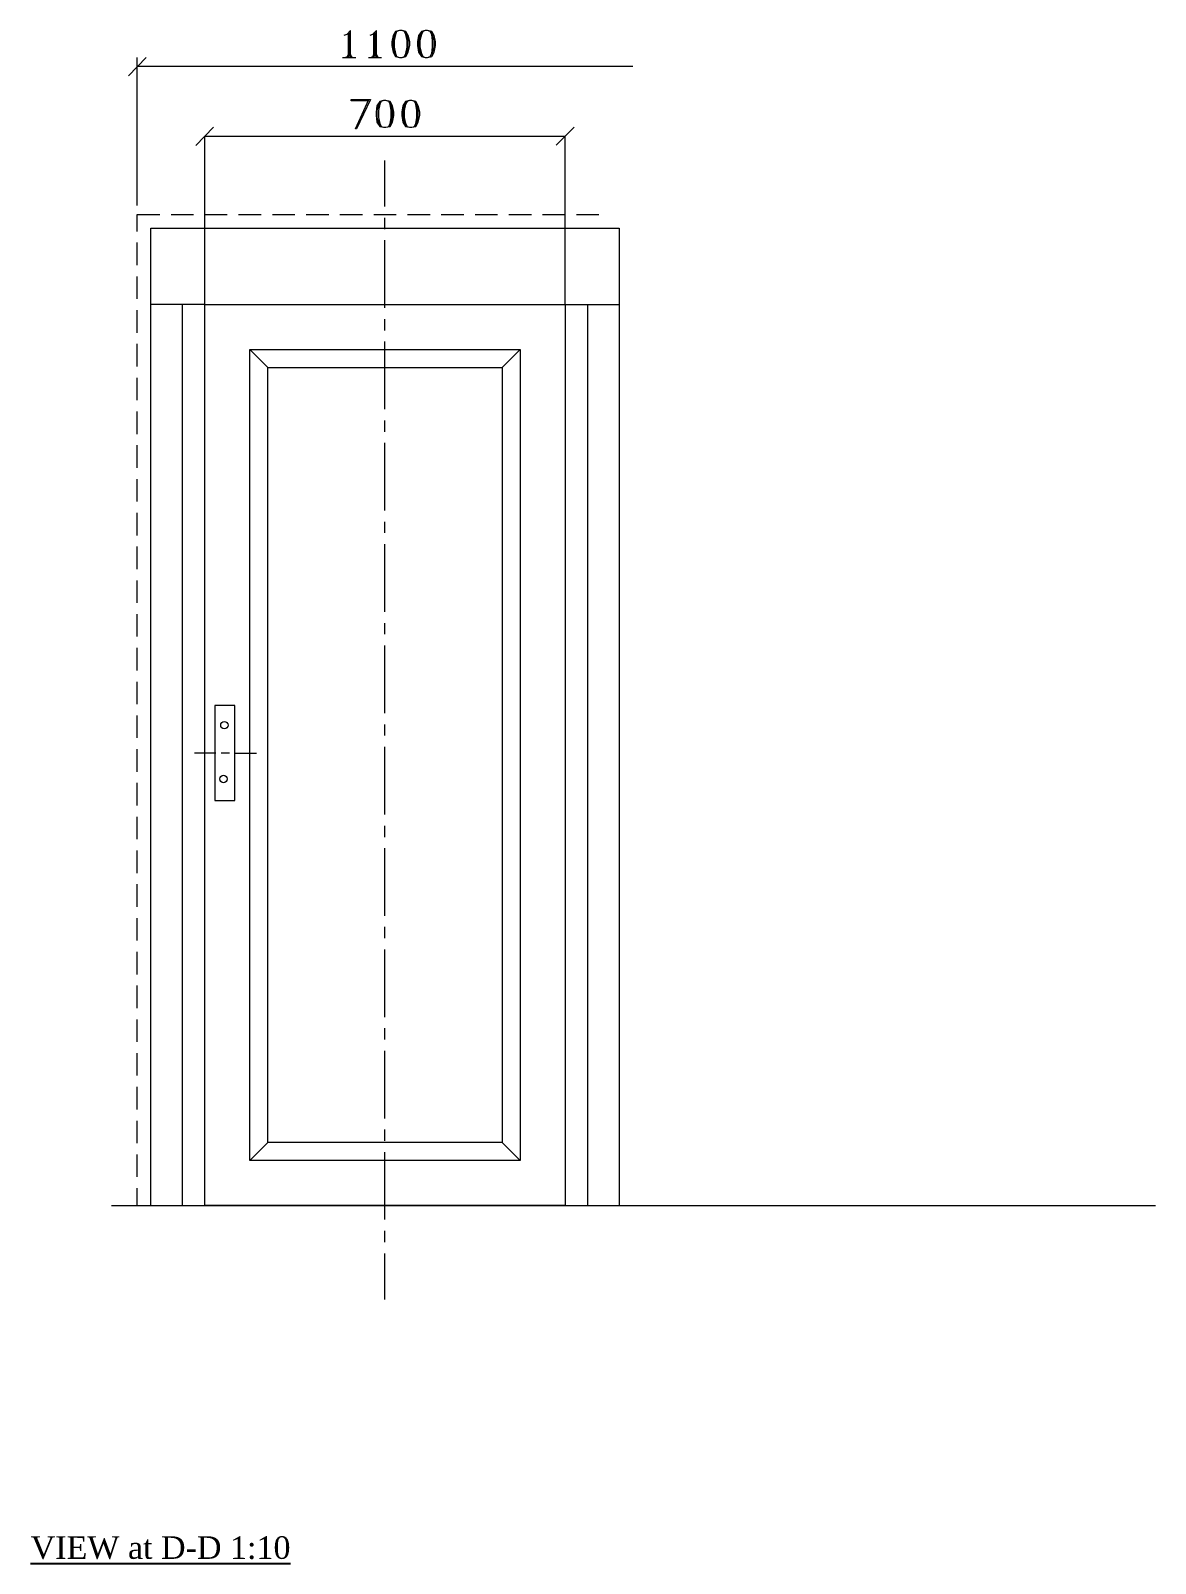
# Model space of a CAD drawing. Header units: millimetres. Extents: x -60342 to 1024385, y -25305 to 32879.
# Drawn here: x 1021889 to 1024385, y 440 to 3843 of the extents above; entities that cross this region are included whole.
import ezdxf

# ---------------------------------------------------------------- set-up
doc = ezdxf.new("R2010")
doc.units = ezdxf.units.MM
doc.styles.add('SM_STANDARD', font='arial.ttf')

msp = doc.modelspace()

# ---------------------------------------------------------------- hatches: boundary and pattern name
h = msp.add_hatch()
h.set_pattern_fill('GOST_GLASS', color=256, scale=15)
h.set_pattern_definition([(45, (0, 0), (1909.188, 0), [1125, -1575]), (45, (477.3, 0), (1909.188, 0), [450, -2250]), (45, (0, 477.3), (1909.188, 0), [450, -2250])])
h.paths.add_polyline_path([(1022415.539, 1374.294), (1022935.289, 1374.294), (1022935.289, 3094.713), (1022415.539, 3094.713)])

# ---------------------------------------------------------------- linework, layer by layer
at = {"color": 7, "linetype": 'Continuous', "lineweight": 20, "transparency": 33554666}
for p, q in [((1022225.289, 3234.713, -137), (1022225.289, 1234.294, -137)), ((1023075.289, 3234.713, -137), (1023075.289, 1234.294, -137)), ((1023125.289, 3234.713, -137), (1023125.289, 1234.294, -137)), ((1022299.899, 2239.025, -137), (1022252.507, 2239.025, -137)), ((1022330.125, 2239.025, -137), (1022311.84, 2239.025, -137)), ((1022340.705, 2239.025, -137), (1022390.28, 2239.025, -137))]:
    msp.add_line(p, q, dxfattribs=at)
at = {"color": 7, "linetype": 'Continuous', "lineweight": 20, "transparency": 33554666, "elevation": -137}
for points in [[(1022599.021, 3783.5), (1022599.021, 3842.856), (1022590.69, 3834.526), (1022584.442, 3832.443)], [(1022593.814, 3837.65), (1022593.814, 3783.5), (1022593.814, 3783.5)], [(1022595.897, 3837.65), (1022595.897, 3785.582), (1022595.897, 3785.582)], [(1022656.295, 3783.5), (1022656.295, 3842.856), (1022647.964, 3834.526), (1022641.716, 3832.443)], [(1022650.047, 3837.65), (1022650.047, 3783.5), (1022650.047, 3783.5)], [(1022653.171, 3837.65), (1022653.171, 3785.582), (1022653.171, 3785.582)], [(1022698.99, 3837.65), (1022695.866, 3832.443), (1022693.783, 3820.988), (1022693.783, 3806.409), (1022695.866, 3794.955), (1022698.99, 3789.748)], [(1022707.32, 3842.856), (1022701.072, 3840.774), (1022698.99, 3834.526), (1022695.866, 3820.988), (1022695.866, 3806.409), (1022698.99, 3791.831), (1022701.072, 3785.582), (1022707.32, 3783.5)], [(1022713.569, 3783.5), (1022718.775, 3785.582), (1022721.899, 3791.831), (1022725.023, 3806.409), (1022725.023, 3820.988), (1022721.899, 3834.526), (1022718.775, 3840.774), (1022713.569, 3842.856)], [(1022721.899, 3789.748), (1022725.023, 3794.955), (1022727.106, 3806.409), (1022727.106, 3820.988), (1022725.023, 3832.443), (1022721.899, 3837.65)], [(1022756.264, 3837.65), (1022753.14, 3832.443), (1022750.016, 3820.988), (1022750.016, 3806.409), (1022753.14, 3794.955), (1022756.264, 3789.748)], [(1022764.594, 3842.856), (1022759.388, 3840.774), (1022756.264, 3834.526), (1022753.14, 3820.988), (1022753.14, 3806.409), (1022756.264, 3791.831), (1022759.388, 3785.582), (1022764.594, 3783.5)], [(1022769.801, 3783.5), (1022776.049, 3785.582), (1022779.173, 3791.831), (1022781.256, 3806.409), (1022781.256, 3820.988), (1022779.173, 3834.526), (1022776.049, 3840.774), (1022769.801, 3842.856)], [(1022779.173, 3789.748), (1022781.256, 3794.955), (1022784.38, 3806.409), (1022784.38, 3820.988), (1022781.256, 3832.443), (1022779.173, 3837.65)], [(1022145.371, 3783.5), (1022105.8, 3742.887), (1022105.8, 3742.887)], [(1022125.585, 3454.436), (1022125.585, 3783.5), (1022125.585, 3783.5)], [(1022581.318, 3783.5), (1022610.476, 3783.5), (1022610.476, 3783.5)], [(1022593.814, 3785.582), (1022587.566, 3783.5), (1022587.566, 3783.5)], [(1022593.814, 3789.748), (1022590.69, 3783.5), (1022590.69, 3783.5)], [(1022599.021, 3789.748), (1022601.104, 3783.5), (1022601.104, 3783.5)], [(1022599.021, 3785.582), (1022605.269, 3783.5), (1022605.269, 3783.5)], [(1022638.592, 3783.5), (1022667.749, 3783.5), (1022667.749, 3783.5)], [(1022650.047, 3785.582), (1022644.84, 3783.5), (1022644.84, 3783.5)], [(1022650.047, 3789.748), (1022647.964, 3783.5), (1022647.964, 3783.5)], [(1022656.295, 3789.748), (1022659.419, 3783.5), (1022659.419, 3783.5)], [(1022656.295, 3785.582), (1022661.501, 3783.5), (1022661.501, 3783.5)], [(1022125.585, 3763.714), (1023225.243, 3763.714), (1023225.243, 3763.714)], [(1022639.807, 3687.108), (1022600.174, 3687.108), (1022600.174, 3690.321), (1022643.021, 3690.321), (1022611.957, 3624.981), (1022609.815, 3624.981), (1022639.807, 3690.321)], [(1022663.959, 3682.49), (1022660.835, 3676.242), (1022657.711, 3665.828), (1022657.711, 3650.208), (1022660.835, 3639.795), (1022663.959, 3633.547)], [(1022672.29, 3687.696), (1022667.083, 3685.614), (1022663.959, 3679.366), (1022660.835, 3665.828), (1022660.835, 3650.208), (1022663.959, 3636.671), (1022667.083, 3630.423), (1022672.29, 3628.34)], [(1022677.497, 3628.34), (1022683.745, 3630.423), (1022686.869, 3636.671), (1022688.951, 3650.208), (1022688.951, 3665.828), (1022686.869, 3679.366), (1022683.745, 3685.614), (1022677.497, 3687.696)], [(1022686.869, 3633.547), (1022688.951, 3639.795), (1022692.075, 3650.208), (1022692.075, 3665.828), (1022688.951, 3676.242), (1022686.869, 3682.49)], [(1022721.233, 3682.49), (1022718.109, 3676.242), (1022714.985, 3665.828), (1022714.985, 3650.208), (1022718.109, 3639.795), (1022721.233, 3633.547)], [(1022721.233, 3682.49), (1022718.109, 3676.242), (1022714.985, 3665.828), (1022714.985, 3650.208), (1022718.109, 3639.795), (1022721.233, 3633.547)], [(1022729.564, 3687.696), (1022724.357, 3685.614), (1022721.233, 3679.366), (1022718.109, 3665.828), (1022718.109, 3650.208), (1022721.233, 3636.671), (1022724.357, 3630.423), (1022729.564, 3628.34)], [(1022729.564, 3687.696), (1022724.357, 3685.614), (1022721.233, 3679.366), (1022718.109, 3665.828), (1022718.109, 3650.208), (1022721.233, 3636.671), (1022724.357, 3630.423), (1022729.564, 3628.34)], [(1022734.77, 3628.34), (1022741.019, 3630.423), (1022744.143, 3636.671), (1022746.225, 3650.208), (1022746.225, 3665.828), (1022744.143, 3679.366), (1022741.019, 3685.614), (1022734.77, 3687.696)], [(1022734.77, 3628.34), (1022741.019, 3630.423), (1022744.143, 3636.671), (1022746.225, 3650.208), (1022746.225, 3665.828), (1022744.143, 3679.366), (1022741.019, 3685.614), (1022734.77, 3687.696)], [(1022744.143, 3633.547), (1022746.225, 3639.795), (1022749.349, 3650.208), (1022749.349, 3665.828), (1022746.225, 3676.242), (1022744.143, 3682.49)], [(1022744.143, 3633.547), (1022746.225, 3639.795), (1022749.349, 3650.208), (1022749.349, 3665.828), (1022746.225, 3676.242), (1022744.143, 3682.49)], [(1022295.064, 3628.34), (1022255.493, 3587.727), (1022255.493, 3587.727)], [(1022275.539, 3234.713), (1022275.539, 3608.554), (1022275.539, 3608.554)], [(1022275.786, 3608.554), (1023075.289, 3608.554), (1023075.289, 3608.554)], [(1023055.504, 3588.248), (1023095.075, 3628.86), (1023095.075, 3628.86)], [(1023075.289, 3234.713), (1023075.289, 3608.554), (1023075.289, 3608.554)], [(1022675.414, 3452.353), (1022675.414, 3554.405), (1022675.414, 3554.405)], [(1022125.585, 3397.162), (1022125.585, 3434.65), (1022175.57, 3434.65)], [(1022155.784, 1234.294), (1022155.784, 3404.451), (1023195.044, 3404.451), (1023195.044, 1234.294)], [(1022200.562, 3434.65), (1022250.546, 3434.65), (1022250.546, 3434.65)], [(1022275.539, 3434.65), (1022325.523, 3434.65), (1022325.523, 3434.65)], [(1022350.515, 3434.65), (1022400.5, 3434.65), (1022400.5, 3434.65)], [(1022425.492, 3434.65), (1022475.476, 3434.65), (1022475.476, 3434.65)], [(1022500.469, 3434.65), (1022550.453, 3434.65), (1022550.453, 3434.65)], [(1022575.445, 3434.65), (1022625.43, 3434.65), (1022625.43, 3434.65)], [(1022650.422, 3434.65), (1022700.406, 3434.65), (1022700.406, 3434.65)], [(1022675.414, 3402.369), (1022675.414, 3427.361), (1022675.414, 3427.361)], [(1022725.398, 3434.65), (1022775.383, 3434.65), (1022775.383, 3434.65)], [(1022800.375, 3434.65), (1022850.359, 3434.65), (1022850.359, 3434.65)], [(1022875.352, 3434.65), (1022925.336, 3434.65), (1022925.336, 3434.65)], [(1022950.328, 3434.65), (1023000.313, 3434.65), (1023000.313, 3434.65)], [(1023025.305, 3434.65), (1023075.289, 3434.65), (1023075.289, 3434.65)], [(1023100.282, 3434.65), (1023150.266, 3434.65), (1023150.266, 3434.65)], [(1022125.585, 3322.185), (1022125.585, 3372.17), (1022125.585, 3372.17)], [(1022675.414, 3227.423), (1022675.414, 3377.376), (1022675.414, 3377.376)], [(1022125.585, 3247.209), (1022125.585, 3297.193), (1022125.585, 3297.193)], [(1022275.539, 3234.713), (1022155.784, 3234.713), (1022155.784, 3234.713)], [(1022275.539, 1234.294), (1022275.539, 3234.713), (1023075.289, 3234.713), (1023075.289, 1234.294)], [(1023075.289, 3234.713), (1023195.044, 3234.713), (1023195.044, 3234.713)], [(1022125.585, 3172.232), (1022125.585, 3222.216), (1022125.585, 3222.216)], [(1022675.414, 3177.439), (1022675.414, 3202.431), (1022675.414, 3202.431)], [(1022125.585, 3097.255), (1022125.585, 3147.24), (1022125.585, 3147.24)], [(1022375.539, 3134.713), (1022415.539, 3094.713)], [(1022675.414, 3002.493), (1022675.414, 3152.446), (1022675.414, 3152.446)], [(1022935.289, 3094.713), (1022975.289, 3134.713)], [(1022125.585, 3022.279), (1022125.585, 3072.263), (1022125.585, 3072.263)], [(1022125.585, 2947.302), (1022125.585, 2997.287), (1022125.585, 2997.287)], [(1022675.414, 2952.509), (1022675.414, 2977.501), (1022675.414, 2977.501)], [(1022675.414, 2777.563), (1022675.414, 2927.517), (1022675.414, 2927.517)], [(1022125.585, 2872.325), (1022125.585, 2922.31), (1022125.585, 2922.31)], [(1022125.585, 2797.349), (1022125.585, 2847.333), (1022125.585, 2847.333)], [(1022125.585, 2722.372), (1022125.585, 2772.357), (1022125.585, 2772.357)], [(1022675.414, 2727.579), (1022675.414, 2752.571), (1022675.414, 2752.571)], [(1022125.585, 2647.396), (1022125.585, 2697.38), (1022125.585, 2697.38)], [(1022675.414, 2552.633), (1022675.414, 2702.587), (1022675.414, 2702.587)], [(1022125.585, 2572.419), (1022125.585, 2622.403), (1022125.585, 2622.403)], [(1022125.585, 2497.442), (1022125.585, 2547.427), (1022125.585, 2547.427)], [(1022675.414, 2502.649), (1022675.414, 2527.641), (1022675.414, 2527.641)], [(1022125.585, 2422.466), (1022125.585, 2472.45), (1022125.585, 2472.45)], [(1022675.414, 2327.704), (1022675.414, 2477.657), (1022675.414, 2477.657)], [(1022125.585, 2347.489), (1022125.585, 2397.473), (1022125.585, 2397.473)], [(1022125.585, 2272.512), (1022125.585, 2322.497), (1022125.585, 2322.497)], [(1022675.414, 2277.719), (1022675.414, 2302.711), (1022675.414, 2302.711)], [(1022125.585, 2197.536), (1022125.585, 2247.52), (1022125.585, 2247.52)], [(1022675.414, 2102.774), (1022675.414, 2252.727), (1022675.414, 2252.727)], [(1022125.585, 2122.559), (1022125.585, 2172.544), (1022125.585, 2172.544)], [(1022125.585, 2047.583), (1022125.585, 2097.567), (1022125.585, 2097.567)], [(1022675.414, 2052.297), (1022675.414, 2077.289), (1022675.414, 2077.289)], [(1022125.585, 1972.606), (1022125.585, 2022.59), (1022125.585, 2022.59)], [(1022675.414, 1877.844), (1022675.414, 2027.797), (1022675.414, 2027.797)], [(1022125.585, 1897.629), (1022125.585, 1947.614), (1022125.585, 1947.614)], [(1022125.585, 1822.653), (1022125.585, 1872.637), (1022125.585, 1872.637)], [(1022675.414, 1827.859), (1022675.414, 1852.852), (1022675.414, 1852.852)], [(1022125.585, 1747.676), (1022125.585, 1797.66), (1022125.585, 1797.66)], [(1022675.414, 1652.914), (1022675.414, 1802.867), (1022675.414, 1802.867)], [(1022125.585, 1672.699), (1022125.585, 1722.684), (1022125.585, 1722.684)], [(1022125.585, 1597.723), (1022125.585, 1647.707), (1022125.585, 1647.707)], [(1022675.414, 1602.929), (1022675.414, 1627.922), (1022675.414, 1627.922)], [(1022125.585, 1522.746), (1022125.585, 1572.731), (1022125.585, 1572.731)], [(1022675.414, 1427.984), (1022675.414, 1577.937), (1022675.414, 1577.937)], [(1022125.585, 1447.769), (1022125.585, 1497.754), (1022125.585, 1497.754)], [(1022125.585, 1372.793), (1022125.585, 1422.777), (1022125.585, 1422.777)], [(1022675.414, 1378), (1022675.414, 1402.992), (1022675.414, 1402.992)], [(1022375.539, 1334.294), (1022415.539, 1374.294)], [(1022975.289, 1334.294), (1022935.289, 1374.294)], [(1022125.585, 1297.816), (1022125.585, 1347.801), (1022125.585, 1347.801)], [(1022675.414, 1203.054), (1022675.414, 1353.007), (1022675.414, 1353.007)], [(1022125.585, 1234.294), (1022125.585, 1272.824), (1022125.585, 1272.824)], [(1022068.312, 1234.294), (1024385.298, 1234.294), (1024385.298, 1234.294)], [(1022675.414, 1153.07), (1022675.414, 1178.062), (1022675.414, 1178.062)], [(1022675.414, 1026.026), (1022675.414, 1128.077), (1022675.414, 1128.077)]]:
    msp.add_lwpolyline(points, dxfattribs=at)
for points in [[(1022707.32, 3842.856), (1022698.99, 3840.774), (1022693.783, 3832.443), (1022690.659, 3817.864), (1022690.659, 3809.533), (1022693.783, 3794.955), (1022698.99, 3785.582), (1022707.32, 3783.5), (1022713.569, 3783.5), (1022721.899, 3785.582), (1022727.106, 3794.955), (1022730.23, 3809.533), (1022730.23, 3817.864), (1022727.106, 3832.443), (1022721.899, 3840.774), (1022713.569, 3842.856)], [(1022764.594, 3842.856), (1022756.264, 3840.774), (1022750.016, 3832.443), (1022747.933, 3817.864), (1022747.933, 3809.533), (1022750.016, 3794.955), (1022756.264, 3785.582), (1022764.594, 3783.5), (1022769.801, 3783.5), (1022779.173, 3785.582), (1022784.38, 3794.955), (1022787.504, 3809.533), (1022787.504, 3817.864), (1022784.38, 3832.443), (1022779.173, 3840.774), (1022769.801, 3842.856)], [(1022672.29, 3687.696), (1022663.959, 3685.614), (1022657.711, 3676.242), (1022655.628, 3661.663), (1022655.628, 3654.373), (1022657.711, 3639.795), (1022663.959, 3630.423), (1022672.29, 3628.34), (1022677.497, 3628.34), (1022686.869, 3630.423), (1022692.075, 3639.795), (1022695.199, 3654.373), (1022695.199, 3661.663), (1022692.075, 3676.242), (1022686.869, 3685.614), (1022677.497, 3687.696)], [(1022729.564, 3687.696), (1022721.233, 3685.614), (1022714.985, 3676.242), (1022712.902, 3661.663), (1022712.902, 3654.373), (1022714.985, 3639.795), (1022721.233, 3630.423), (1022729.564, 3628.34), (1022734.77, 3628.34), (1022744.143, 3630.423), (1022749.349, 3639.795), (1022752.473, 3654.373), (1022752.473, 3661.663), (1022749.349, 3676.242), (1022744.143, 3685.614), (1022734.77, 3687.696)], [(1022729.564, 3687.696), (1022721.233, 3685.614), (1022714.985, 3676.242), (1022712.902, 3661.663), (1022712.902, 3654.373), (1022714.985, 3639.795), (1022721.233, 3630.423), (1022729.564, 3628.34), (1022734.77, 3628.34), (1022744.143, 3630.423), (1022749.349, 3639.795), (1022752.473, 3654.373), (1022752.473, 3661.663), (1022749.349, 3676.242), (1022744.143, 3685.614), (1022734.77, 3687.696)], [(1022275.539, 3234.713), (1023075.289, 3234.713), (1023075.289, 1234.294), (1022275.539, 1234.294)], [(1022375.539, 3134.713), (1022975.289, 3134.713), (1022975.289, 1334.294), (1022375.539, 1334.294)], [(1022415.539, 3094.713), (1022935.289, 3094.713), (1022935.289, 1374.294), (1022415.539, 1374.294)], [(1022342.305, 2344.4), (1022297.858, 2344.4), (1022297.858, 2133.649), (1022342.305, 2133.649)]]:
    msp.add_lwpolyline(points, close=True, dxfattribs=at)
at = {"color": 7, "linetype": 'Continuous', "lineweight": 20, "transparency": 33554666}
for centre in [(1022318.914, 2300.989, -137), (1022317, 2181.393, -137)]:
    msp.add_circle(centre, 8.178, dxfattribs=at)

# ---------------------------------------------------------------- texts
at = {"insert": (1021889, 500), "char_height": 50, "attachment_point": 1, "style": 'SM_STANDARD'}
msp.add_mtext('{\\Fcent|c0;\\LVIEW at D-D 1:10}', dxfattribs=at)

doc.saveas('drawing.dxf')
